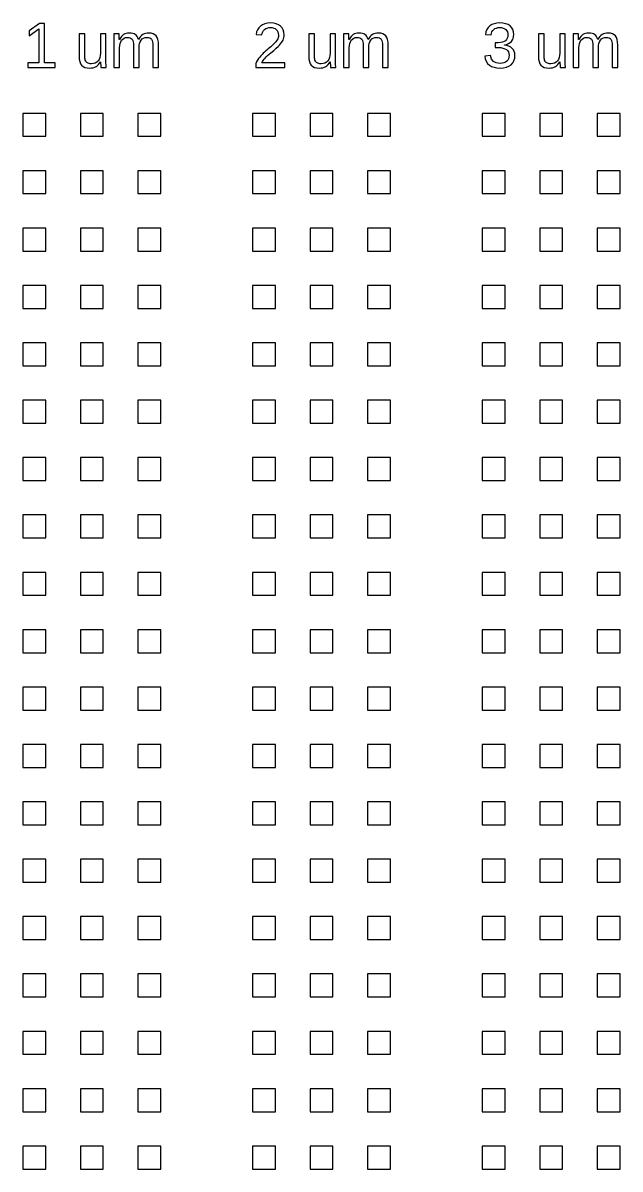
# Model space of a CAD drawing. Extents: x -5117 to 5117, y -2981 to 8396.
# Drawn here: x 95 to 1333, y 5588 to 7965 of the extents above; entities that cross this region are included whole.
import ezdxf

# ---------------------------------------------------------------- set-up
doc = ezdxf.new("R2010")
doc.units = 0
doc.layers.get('0').update_dxf_attribs({"linetype": 'CONTINUOUS'})

msp = doc.modelspace()

# ---------------------------------------------------------------- linework, layer by layer
at = {"color": 7}
for points in [[(638.128227, 7882.696286), (590.670557, 7882.696286), (591.791604, 7884.981223), (593.21969, 7887.313763), (594.954814, 7889.670105), (596.996977, 7892.097851), (599.38188, 7894.597001), (602.147606, 7897.262761), (605.289395, 7900.071329), (608.814387, 7903.046508), (615.017039, 7908.163816), (620.129586, 7912.56708), (624.152028, 7916.280103), (627.086744, 7919.255282), (629.328839, 7921.849638), (631.275796, 7924.467795), (632.927615, 7927.085952), (634.286677, 7929.704109), (635.34584, 7932.322267), (636.102726, 7934.940424), (636.554953, 7937.582382), (636.707282, 7940.224341), (636.245534, 7945.86528), (634.857911, 7950.815977), (632.549172, 7955.076433), (629.314558, 7958.670449), (625.220712, 7961.502819), (620.331899, 7963.525941), (614.645737, 7964.739814), (608.166988, 7965.144438), (602.188069, 7964.739814), (596.780384, 7963.525941), (591.939173, 7961.526621), (587.666817, 7958.69425), (584.096602, 7955.19544), (581.364198, 7951.125396), (579.464844, 7946.507919), (578.40092, 7941.319207), (590.282594, 7940.224341), (590.949034, 7943.675548), (592.115304, 7946.69833), (593.774263, 7949.340289), (595.930673, 7951.553822), (598.501227, 7953.315127), (601.395481, 7954.576603), (604.618195, 7955.338249), (608.166988, 7955.600065), (611.86097, 7955.338249), (615.124146, 7954.552802), (617.961276, 7953.267525), (620.369981, 7951.458616), (622.293136, 7949.19748), (623.664099, 7946.484117), (624.487628, 7943.36613), (624.761345, 7939.843518), (624.601875, 7937.130155), (624.123466, 7934.583402), (623.326118, 7932.155657), (622.212211, 7929.894521), (620.836489, 7927.728591), (619.265594, 7925.610263), (617.494768, 7923.539539), (615.52877, 7921.492616), (613.400922, 7919.493296), (611.146927, 7917.493976), (608.766784, 7915.494656), (606.262874, 7913.495336), (603.689939, 7911.448413), (601.105104, 7909.330086), (598.508368, 7907.116553), (595.899731, 7904.807814), (593.314896, 7902.40387), (590.789564, 7899.857117), (588.326116, 7897.167555), (585.924552, 7894.358986), (583.641995, 7891.360006), (581.540329, 7888.123012), (579.621933, 7884.695606), (577.884429, 7881.030186), (577.884429, 7872.818693), (638.128227, 7872.818693)], [(1091.128936, 7871.961841), (1097.272085, 7873.247118), (1102.558382, 7875.413048), (1106.987828, 7878.43583), (1110.491399, 7882.244059), (1112.992929, 7886.76633), (1114.494799, 7892.002645), (1114.994629, 7897.929201), (1114.639988, 7902.118252), (1113.576064, 7905.90268), (1111.800477, 7909.330086), (1109.313228, 7912.40047), (1106.19048, 7914.971024), (1102.501259, 7916.994146), (1098.247943, 7918.39843), (1093.430534, 7919.255282), (1093.430534, 7919.493296), (1097.802857, 7920.683367), (1101.620606, 7922.325666), (1104.888542, 7924.39639), (1107.601905, 7926.895541), (1109.734513, 7929.823116), (1111.257805, 7933.155317), (1112.17178, 7936.915942), (1112.476438, 7941.057391), (1112.002789, 7946.436514), (1110.579464, 7951.172999), (1108.208842, 7955.290646), (1104.890922, 7958.789456), (1100.716151, 7961.574223), (1095.777355, 7963.573544), (1090.076912, 7964.763615), (1083.614824, 7965.144438), (1077.635905, 7964.763615), (1072.22584, 7963.597345), (1067.38701, 7961.621826), (1063.114653, 7958.884662), (1059.544439, 7955.457256), (1056.812035, 7951.387212), (1054.91268, 7946.722131), (1053.848757, 7941.462015), (1065.535258, 7940.557561), (1066.170757, 7943.937364), (1067.303705, 7946.912543), (1068.931722, 7949.483097), (1071.05719, 7951.649027), (1073.613464, 7953.386532), (1076.536279, 7954.600405), (1079.828017, 7955.338249), (1083.486297, 7955.600065), (1087.453995, 7955.338249), (1090.902822, 7954.529), (1093.830398, 7953.219922), (1096.239103, 7951.36341), (1098.117035, 7949.054672), (1099.459436, 7946.36511), (1100.263924, 7943.294726), (1100.53288, 7939.843518), (1100.204421, 7936.36851), (1099.216661, 7933.274324), (1097.571983, 7930.608564), (1095.270384, 7928.323626), (1092.36899, 7926.490916), (1088.934444, 7925.181838), (1084.961985, 7924.420192), (1080.451614, 7924.158376), (1074.122814, 7924.158376), (1074.122814, 7914.06657), (1080.70867, 7914.06657), (1085.783135, 7913.828556), (1090.224481, 7913.043109), (1094.03271, 7911.73403), (1097.207821, 7909.925121), (1099.706971, 7907.616383), (1101.492078, 7904.926821), (1102.563142, 7901.832635), (1102.920164, 7898.333825), (1102.608365, 7894.335185), (1101.670589, 7890.860176), (1100.106835, 7887.908799), (1097.917103, 7885.481053), (1095.179939, 7883.576939), (1091.969126, 7882.220257), (1088.287045, 7881.411009), (1084.131315, 7881.149193), (1076.331587, 7882.148853), (1070.426452, 7885.195436), (1066.420672, 7890.217538), (1064.309485, 7897.286562), (1052.299283, 7896.191696), (1053.491735, 7890.455552), (1055.519617, 7885.481053), (1058.382929, 7881.244399), (1062.081671, 7877.76939), (1066.546819, 7875.032226), (1071.709349, 7873.080508), (1077.571641, 7871.914238), (1084.131315, 7871.533415)], [(162.292666, 7882.696286), (140.145673, 7882.696286), (140.145673, 7963.787756), (129.427176, 7963.787756), (107.925678, 7949.007069), (107.925678, 7938.03461), (128.458696, 7952.69629), (128.458696, 7882.696286), (105.278483, 7882.696286), (105.278483, 7872.818693), (162.292666, 7872.818693)], [(237.38094, 7871.723827), (240.808584, 7872.27126), (243.91943, 7873.223317), (246.708958, 7874.532396), (249.260471, 7876.293701), (251.657275, 7878.578639), (253.894609, 7881.411009), (255.974854, 7884.76701), (256.167646, 7884.76701), (256.23191, 7882.410669), (256.289033, 7880.482753), (256.343777, 7878.93566), (256.39376, 7877.816993), (256.441362, 7876.93634), (256.481825, 7876.079488), (256.522287, 7875.294041), (256.555609, 7874.556197), (256.588931, 7873.913558), (256.619873, 7873.413728), (256.653195, 7873.056707), (256.684137, 7872.818693), (267.661356, 7872.818693), (267.492366, 7874.77041), (267.370979, 7877.912199), (267.297194, 7882.220257), (267.273393, 7887.742189), (267.273393, 7942.675888), (255.651155, 7942.675888), (255.651155, 7902.189657), (255.348877, 7897.381768), (254.442042, 7893.121312), (252.928271, 7889.408289), (250.809944, 7886.242699), (248.165605, 7883.743549), (245.07856, 7881.93464), (241.546428, 7880.863576), (237.572541, 7880.506554), (234.872745, 7880.60176), (232.519974, 7880.911179), (230.514227, 7881.43481), (228.855744, 7882.172654), (227.471452, 7883.148513), (226.288997, 7884.386187), (225.308379, 7885.909479), (224.529596, 7887.670785), (223.936226, 7889.76531), (223.512561, 7892.264461), (223.258361, 7895.120632), (223.173628, 7898.381428), (223.173628, 7942.675888), (211.48665, 7942.675888), (211.48665, 7896.120292), (211.819632, 7890.003325), (212.81834, 7884.814613), (214.483012, 7880.554157), (216.813648, 7877.245759), (219.862373, 7874.746608), (223.682265, 7872.961501), (228.272609, 7871.890437), (233.633881, 7871.533415)], [(295.442385, 7913.304924), (295.713721, 7918.184217), (296.52297, 7922.468475), (297.874891, 7926.181498), (299.769485, 7929.323286), (302.125826, 7931.798635), (304.870131, 7933.583742), (308.000019, 7934.654807), (311.520251, 7934.988027), (314.857211, 7934.750012), (317.637218, 7934.035969), (319.860272, 7932.822097), (321.528752, 7931.132195), (322.742625, 7928.799655), (323.611377, 7925.681668), (324.130248, 7921.778233), (324.303998, 7917.113153), (324.303998, 7872.818693), (335.797709, 7872.818693), (335.797709, 7913.304924), (336.061905, 7918.208019), (336.854492, 7922.516078), (338.177852, 7926.229101), (340.027223, 7929.347088), (342.352622, 7931.822437), (345.104068, 7933.583742), (348.276798, 7934.654807), (351.875574, 7934.988027), (355.212535, 7934.750012), (357.992542, 7934.035969), (360.217976, 7932.822097), (361.884076, 7931.132195), (363.097948, 7928.799655), (363.966701, 7925.681668), (364.485572, 7921.778233), (364.659322, 7917.113153), (364.659322, 7872.818693), (376.153033, 7872.818693), (376.153033, 7919.374289), (375.853135, 7925.467455), (374.95106, 7930.632365), (373.44681, 7934.892821), (371.342764, 7938.225021), (368.577038, 7940.747973), (365.087748, 7942.53308), (360.877275, 7943.604144), (355.943239, 7943.984967), (352.430148, 7943.770754), (349.188393, 7943.19952), (346.215594, 7942.223661), (343.514132, 7940.86698), (341.041164, 7939.081873), (338.760987, 7936.796935), (336.666461, 7934.012168), (334.764727, 7930.727571), (334.571935, 7930.727571), (333.49135, 7933.964565), (332.060884, 7936.70173), (330.278157, 7938.986667), (328.145549, 7940.819377), (325.629738, 7942.19986), (322.697402, 7943.175718), (319.350921, 7943.770754), (315.587915, 7943.984967), (312.234293, 7943.794556), (309.147248, 7943.247123), (306.326779, 7942.342668), (303.770505, 7941.057391), (301.418924, 7939.343688), (299.203011, 7937.03495), (297.125146, 7934.178778), (295.182949, 7930.727571), (294.990158, 7930.727571), (294.928274, 7933.083912), (294.86877, 7935.011828), (294.814027, 7936.558921), (294.764044, 7937.677588), (294.718821, 7938.582043), (294.675979, 7939.415093), (294.637897, 7940.20054), (294.602194, 7940.938384), (294.571253, 7941.581023), (294.537931, 7942.080853), (294.506989, 7942.461676), (294.473667, 7942.675888), (283.496447, 7942.675888), (283.665438, 7940.724171), (283.786825, 7937.606184), (283.860609, 7933.274324), (283.884411, 7927.776193), (283.884411, 7872.818693), (295.442385, 7872.818693)], [(713.409769, 7871.723827), (716.837175, 7872.27126), (719.948022, 7873.223317), (722.737549, 7874.532396), (725.289063, 7876.293701), (727.685866, 7878.578639), (729.923201, 7881.411009), (732.003446, 7884.76701), (732.196237, 7884.76701), (732.260501, 7882.410669), (732.317625, 7880.482753), (732.372368, 7878.93566), (732.422351, 7877.816993), (732.469954, 7876.93634), (732.510416, 7876.079488), (732.550879, 7875.294041), (732.584201, 7874.556197), (732.617523, 7873.913558), (732.648465, 7873.413728), (732.681787, 7873.056707), (732.712728, 7872.818693), (743.689948, 7872.818693), (743.520958, 7874.77041), (743.39957, 7877.912199), (743.325786, 7882.220257), (743.301984, 7887.742189), (743.301984, 7942.675888), (731.679746, 7942.675888), (731.679746, 7902.189657), (731.377468, 7897.381768), (730.470634, 7893.121312), (728.956863, 7889.408289), (726.838536, 7886.242699), (724.194197, 7883.743549), (721.107151, 7881.93464), (717.575019, 7880.863576), (713.60018, 7880.506554), (710.901098, 7880.60176), (708.549517, 7880.911179), (706.543057, 7881.43481), (704.884097, 7882.172654), (703.501234, 7883.148513), (702.318303, 7884.386187), (701.337684, 7885.909479), (700.556997, 7887.670785), (699.964341, 7889.76531), (699.540676, 7892.264461), (699.286001, 7895.120632), (699.202696, 7898.381428), (699.202696, 7942.675888), (687.516194, 7942.675888), (687.516194, 7896.120292), (687.847034, 7890.003325), (688.846694, 7884.814613), (690.512794, 7880.554157), (692.842954, 7877.245759), (695.891917, 7874.746608), (699.709666, 7872.961501), (704.300962, 7871.890437), (709.663424, 7871.533415)], [(771.470976, 7913.304924), (771.742313, 7918.184217), (772.551561, 7922.468475), (773.903482, 7926.181498), (775.798076, 7929.323286), (778.154418, 7931.798635), (780.898723, 7933.583742), (784.028611, 7934.654807), (787.548842, 7934.988027), (790.885802, 7934.750012), (793.665809, 7934.035969), (795.888863, 7932.822097), (797.557343, 7931.132195), (798.771216, 7928.799655), (799.639968, 7925.681668), (800.158839, 7921.778233), (800.33259, 7917.113153), (800.33259, 7872.818693), (811.8263, 7872.818693), (811.8263, 7913.304924), (812.090496, 7918.208019), (812.883084, 7922.516078), (814.206443, 7926.229101), (816.055814, 7929.347088), (818.381214, 7931.822437), (821.132659, 7933.583742), (824.30539, 7934.654807), (827.904166, 7934.988027), (831.241126, 7934.750012), (834.021133, 7934.035969), (836.246567, 7932.822097), (837.912667, 7931.132195), (839.12654, 7928.799655), (839.995292, 7925.681668), (840.514163, 7921.778233), (840.687914, 7917.113153), (840.687914, 7872.818693), (852.181624, 7872.818693), (852.181624, 7919.374289), (851.881726, 7925.467455), (850.979652, 7930.632365), (849.475401, 7934.892821), (847.371355, 7938.225021), (844.605629, 7940.747973), (841.116339, 7942.53308), (836.905866, 7943.604144), (831.97183, 7943.984967), (828.458739, 7943.770754), (825.216984, 7943.19952), (822.244186, 7942.223661), (819.542724, 7940.86698), (817.069755, 7939.081873), (814.789578, 7936.796935), (812.695052, 7934.012168), (810.793318, 7930.727571), (810.600526, 7930.727571), (809.519942, 7933.964565), (808.089476, 7936.70173), (806.306749, 7938.986667), (804.174141, 7940.819377), (801.658329, 7942.19986), (798.725993, 7943.175718), (795.379512, 7943.770754), (791.616506, 7943.984967), (788.262885, 7943.794556), (785.175839, 7943.247123), (782.35537, 7942.342668), (779.799096, 7941.057391), (777.447515, 7939.343688), (775.231602, 7937.03495), (773.153737, 7934.178778), (771.211541, 7930.727571), (771.018749, 7930.727571), (770.956865, 7933.083912), (770.897362, 7935.011828), (770.842619, 7936.558921), (770.792636, 7937.677588), (770.747413, 7938.582043), (770.70457, 7939.415093), (770.666488, 7940.20054), (770.630786, 7940.938384), (770.599844, 7941.581023), (770.566522, 7942.080853), (770.53558, 7942.461676), (770.502258, 7942.675888), (759.525039, 7942.675888), (759.694029, 7940.724171), (759.815416, 7937.606184), (759.889201, 7933.274324), (759.913002, 7927.776193), (759.913002, 7872.818693), (771.470976, 7872.818693)], [(1189.43836, 7871.723827), (1192.865766, 7872.27126), (1195.976613, 7873.223317), (1198.766141, 7874.532396), (1201.317654, 7876.293701), (1203.714458, 7878.578639), (1205.951792, 7881.411009), (1208.032037, 7884.76701), (1208.224829, 7884.76701), (1208.289093, 7882.410669), (1208.346216, 7880.482753), (1208.400959, 7878.93566), (1208.450942, 7877.816993), (1208.498545, 7876.93634), (1208.539008, 7876.079488), (1208.57947, 7875.294041), (1208.612792, 7874.556197), (1208.646114, 7873.913558), (1208.677056, 7873.413728), (1208.710378, 7873.056707), (1208.74132, 7872.818693), (1219.718539, 7872.818693), (1219.549549, 7874.77041), (1219.428162, 7877.912199), (1219.354377, 7882.220257), (1219.330576, 7887.742189), (1219.330576, 7942.675888), (1207.708338, 7942.675888), (1207.708338, 7902.189657), (1207.40606, 7897.381768), (1206.499225, 7893.121312), (1204.985454, 7889.408289), (1202.867127, 7886.242699), (1200.222788, 7883.743549), (1197.135743, 7881.93464), (1193.603611, 7880.863576), (1189.628772, 7880.506554), (1186.92969, 7880.60176), (1184.578108, 7880.911179), (1182.571648, 7881.43481), (1180.912688, 7882.172654), (1179.529825, 7883.148513), (1178.346894, 7884.386187), (1177.366275, 7885.909479), (1176.585588, 7887.670785), (1175.992933, 7889.76531), (1175.569267, 7892.264461), (1175.314592, 7895.120632), (1175.231287, 7898.381428), (1175.231287, 7942.675888), (1163.544785, 7942.675888), (1163.544785, 7896.120292), (1163.875625, 7890.003325), (1164.875285, 7884.814613), (1166.541385, 7880.554157), (1168.871545, 7877.245759), (1171.920508, 7874.746608), (1175.738257, 7872.961501), (1180.329553, 7871.890437), (1185.692015, 7871.533415)], [(1247.499568, 7913.304924), (1247.770904, 7918.184217), (1248.580153, 7922.468475), (1249.932074, 7926.181498), (1251.826668, 7929.323286), (1254.183009, 7931.798635), (1256.927314, 7933.583742), (1260.057202, 7934.654807), (1263.577433, 7934.988027), (1266.914394, 7934.750012), (1269.694401, 7934.035969), (1271.917454, 7932.822097), (1273.585934, 7931.132195), (1274.799807, 7928.799655), (1275.66856, 7925.681668), (1276.187431, 7921.778233), (1276.361181, 7917.113153), (1276.361181, 7872.818693), (1287.854891, 7872.818693), (1287.854891, 7913.304924), (1288.119087, 7918.208019), (1288.911675, 7922.516078), (1290.235034, 7926.229101), (1292.084406, 7929.347088), (1294.409805, 7931.822437), (1297.16125, 7933.583742), (1300.333981, 7934.654807), (1303.932757, 7934.988027), (1307.269718, 7934.750012), (1310.049725, 7934.035969), (1312.275158, 7932.822097), (1313.941258, 7931.132195), (1315.155131, 7928.799655), (1316.023883, 7925.681668), (1316.542755, 7921.778233), (1316.716505, 7917.113153), (1316.716505, 7872.818693), (1328.210215, 7872.818693), (1328.210215, 7919.374289), (1327.910317, 7925.467455), (1327.008243, 7930.632365), (1325.503993, 7934.892821), (1323.399946, 7938.225021), (1320.63422, 7940.747973), (1317.144931, 7942.53308), (1312.934458, 7943.604144), (1308.000421, 7943.984967), (1304.48733, 7943.770754), (1301.245576, 7943.19952), (1298.272777, 7942.223661), (1295.571315, 7940.86698), (1293.098346, 7939.081873), (1290.818169, 7936.796935), (1288.723644, 7934.012168), (1286.821909, 7930.727571), (1286.629118, 7930.727571), (1285.548533, 7933.964565), (1284.118067, 7936.70173), (1282.33534, 7938.986667), (1280.202732, 7940.819377), (1277.686921, 7942.19986), (1274.754585, 7943.175718), (1271.408104, 7943.770754), (1267.645098, 7943.984967), (1264.291476, 7943.794556), (1261.204431, 7943.247123), (1258.383961, 7942.342668), (1255.827688, 7941.057391), (1253.476107, 7939.343688), (1251.260194, 7937.03495), (1249.182329, 7934.178778), (1247.240132, 7930.727571), (1247.04734, 7930.727571), (1246.985457, 7933.083912), (1246.925953, 7935.011828), (1246.87121, 7936.558921), (1246.821227, 7937.677588), (1246.776004, 7938.582043), (1246.733162, 7939.415093), (1246.695079, 7940.20054), (1246.659377, 7940.938384), (1246.628435, 7941.581023), (1246.595113, 7942.080853), (1246.564171, 7942.461676), (1246.530849, 7942.675888), (1235.55363, 7942.675888), (1235.72262, 7940.724171), (1235.844008, 7937.606184), (1235.917792, 7933.274324), (1235.941593, 7927.776193), (1235.941593, 7872.818693), (1247.499568, 7872.818693)], [(142.808577, 7777.612974), (95.205718, 7777.612974), (95.205718, 7730.010115), (142.808577, 7730.010115)], [(261.815725, 7777.612974), (214.212866, 7777.612974), (214.212866, 7730.010115), (261.815725, 7730.010115)], [(380.822873, 7777.612974), (333.220014, 7777.612974), (333.220014, 7730.010115), (380.822873, 7730.010115)], [(618.837169, 7777.612974), (571.23431, 7777.612974), (571.23431, 7730.010115), (618.837169, 7730.010115)], [(737.844317, 7777.612974), (690.241457, 7777.612974), (690.241457, 7730.010115), (737.844317, 7730.010115)], [(856.851464, 7777.612974), (809.248605, 7777.612974), (809.248605, 7730.010115), (856.851464, 7730.010115)], [(1094.86576, 7777.612974), (1047.262901, 7777.612974), (1047.262901, 7730.010115), (1094.86576, 7730.010115)], [(1213.872908, 7777.612974), (1166.270049, 7777.612974), (1166.270049, 7730.010115), (1213.872908, 7730.010115)], [(1332.880056, 7777.612974), (1285.277197, 7777.612974), (1285.277197, 7730.010115), (1332.880056, 7730.010115)], [(142.808577, 7658.605827), (95.205718, 7658.605827), (95.205718, 7611.002967), (142.808577, 7611.002967)], [(261.815725, 7658.605827), (214.212866, 7658.605827), (214.212866, 7611.002967), (261.815725, 7611.002967)], [(380.822873, 7658.605827), (333.220014, 7658.605827), (333.220014, 7611.002967), (380.822873, 7611.002967)], [(618.837169, 7658.605827), (571.23431, 7658.605827), (571.23431, 7611.002967), (618.837169, 7611.002967)], [(737.844317, 7658.605827), (690.241457, 7658.605827), (690.241457, 7611.002967), (737.844317, 7611.002967)], [(856.851464, 7658.605827), (809.248605, 7658.605827), (809.248605, 7611.002967), (856.851464, 7611.002967)], [(1094.86576, 7658.605827), (1047.262901, 7658.605827), (1047.262901, 7611.002967), (1094.86576, 7611.002967)], [(1213.872908, 7658.605827), (1166.270049, 7658.605827), (1166.270049, 7611.002967), (1213.872908, 7611.002967)], [(1332.880056, 7658.605827), (1285.277197, 7658.605827), (1285.277197, 7611.002967), (1332.880056, 7611.002967)], [(142.808577, 7539.598679), (95.205718, 7539.598679), (95.205718, 7491.99582), (142.808577, 7491.99582)], [(261.815725, 7539.598679), (214.212866, 7539.598679), (214.212866, 7491.99582), (261.815725, 7491.99582)], [(380.822873, 7539.598679), (333.220014, 7539.598679), (333.220014, 7491.99582), (380.822873, 7491.99582)], [(618.837169, 7539.598679), (571.23431, 7539.598679), (571.23431, 7491.99582), (618.837169, 7491.99582)], [(737.844317, 7539.598679), (690.241457, 7539.598679), (690.241457, 7491.99582), (737.844317, 7491.99582)], [(856.851464, 7539.598679), (809.248605, 7539.598679), (809.248605, 7491.99582), (856.851464, 7491.99582)], [(1094.86576, 7539.598679), (1047.262901, 7539.598679), (1047.262901, 7491.99582), (1094.86576, 7491.99582)], [(1213.872908, 7539.598679), (1166.270049, 7539.598679), (1166.270049, 7491.99582), (1213.872908, 7491.99582)], [(1332.880056, 7539.598679), (1285.277197, 7539.598679), (1285.277197, 7491.99582), (1332.880056, 7491.99582)], [(142.808577, 7420.591531), (95.205718, 7420.591531), (95.205718, 7372.988672), (142.808577, 7372.988672)], [(261.815725, 7420.591531), (214.212866, 7420.591531), (214.212866, 7372.988672), (261.815725, 7372.988672)], [(380.822873, 7420.591531), (333.220014, 7420.591531), (333.220014, 7372.988672), (380.822873, 7372.988672)], [(618.837169, 7420.591531), (571.23431, 7420.591531), (571.23431, 7372.988672), (618.837169, 7372.988672)], [(737.844317, 7420.591531), (690.241457, 7420.591531), (690.241457, 7372.988672), (737.844317, 7372.988672)], [(856.851464, 7420.591531), (809.248605, 7420.591531), (809.248605, 7372.988672), (856.851464, 7372.988672)], [(1094.86576, 7420.591531), (1047.262901, 7420.591531), (1047.262901, 7372.988672), (1094.86576, 7372.988672)], [(1213.872908, 7420.591531), (1166.270049, 7420.591531), (1166.270049, 7372.988672), (1213.872908, 7372.988672)], [(1332.880056, 7420.591531), (1285.277197, 7420.591531), (1285.277197, 7372.988672), (1332.880056, 7372.988672)], [(142.808577, 7301.584383), (95.205718, 7301.584383), (95.205718, 7253.981524), (142.808577, 7253.981524)], [(261.815725, 7301.584383), (214.212866, 7301.584383), (214.212866, 7253.981524), (261.815725, 7253.981524)], [(380.822873, 7301.584383), (333.220014, 7301.584383), (333.220014, 7253.981524), (380.822873, 7253.981524)], [(618.837169, 7301.584383), (571.23431, 7301.584383), (571.23431, 7253.981524), (618.837169, 7253.981524)], [(737.844317, 7301.584383), (690.241457, 7301.584383), (690.241457, 7253.981524), (737.844317, 7253.981524)], [(856.851464, 7301.584383), (809.248605, 7301.584383), (809.248605, 7253.981524), (856.851464, 7253.981524)], [(1094.86576, 7301.584383), (1047.262901, 7301.584383), (1047.262901, 7253.981524), (1094.86576, 7253.981524)], [(1213.872908, 7301.584383), (1166.270049, 7301.584383), (1166.270049, 7253.981524), (1213.872908, 7253.981524)], [(1332.880056, 7301.584383), (1285.277197, 7301.584383), (1285.277197, 7253.981524), (1332.880056, 7253.981524)], [(142.808577, 7182.577235), (95.205718, 7182.577235), (95.205718, 7134.974376), (142.808577, 7134.974376)], [(261.815725, 7182.577235), (214.212866, 7182.577235), (214.212866, 7134.974376), (261.815725, 7134.974376)], [(380.822873, 7182.577235), (333.220014, 7182.577235), (333.220014, 7134.974376), (380.822873, 7134.974376)], [(618.837169, 7182.577235), (571.23431, 7182.577235), (571.23431, 7134.974376), (618.837169, 7134.974376)], [(737.844317, 7182.577235), (690.241457, 7182.577235), (690.241457, 7134.974376), (737.844317, 7134.974376)], [(856.851464, 7182.577235), (809.248605, 7182.577235), (809.248605, 7134.974376), (856.851464, 7134.974376)], [(1094.86576, 7182.577235), (1047.262901, 7182.577235), (1047.262901, 7134.974376), (1094.86576, 7134.974376)], [(1213.872908, 7182.577235), (1166.270049, 7182.577235), (1166.270049, 7134.974376), (1213.872908, 7134.974376)], [(1332.880056, 7182.577235), (1285.277197, 7182.577235), (1285.277197, 7134.974376), (1332.880056, 7134.974376)], [(142.808577, 7063.570087), (95.205718, 7063.570087), (95.205718, 7015.967228), (142.808577, 7015.967228)], [(261.815725, 7063.570087), (214.212866, 7063.570087), (214.212866, 7015.967228), (261.815725, 7015.967228)], [(380.822873, 7063.570087), (333.220014, 7063.570087), (333.220014, 7015.967228), (380.822873, 7015.967228)], [(618.837169, 7063.570087), (571.23431, 7063.570087), (571.23431, 7015.967228), (618.837169, 7015.967228)], [(737.844317, 7063.570087), (690.241457, 7063.570087), (690.241457, 7015.967228), (737.844317, 7015.967228)], [(856.851464, 7063.570087), (809.248605, 7063.570087), (809.248605, 7015.967228), (856.851464, 7015.967228)], [(1094.86576, 7063.570087), (1047.262901, 7063.570087), (1047.262901, 7015.967228), (1094.86576, 7015.967228)], [(1213.872908, 7063.570087), (1166.270049, 7063.570087), (1166.270049, 7015.967228), (1213.872908, 7015.967228)], [(1332.880056, 7063.570087), (1285.277197, 7063.570087), (1285.277197, 7015.967228), (1332.880056, 7015.967228)], [(142.808577, 6944.562939), (95.205718, 6944.562939), (95.205718, 6896.96008), (142.808577, 6896.96008)], [(261.815725, 6944.562939), (214.212866, 6944.562939), (214.212866, 6896.96008), (261.815725, 6896.96008)], [(380.822873, 6944.562939), (333.220014, 6944.562939), (333.220014, 6896.96008), (380.822873, 6896.96008)], [(618.837169, 6944.562939), (571.23431, 6944.562939), (571.23431, 6896.96008), (618.837169, 6896.96008)], [(737.844317, 6944.562939), (690.241457, 6944.562939), (690.241457, 6896.96008), (737.844317, 6896.96008)], [(856.851464, 6944.562939), (809.248605, 6944.562939), (809.248605, 6896.96008), (856.851464, 6896.96008)], [(1094.86576, 6944.562939), (1047.262901, 6944.562939), (1047.262901, 6896.96008), (1094.86576, 6896.96008)], [(1213.872908, 6944.562939), (1166.270049, 6944.562939), (1166.270049, 6896.96008), (1213.872908, 6896.96008)], [(1332.880056, 6944.562939), (1285.277197, 6944.562939), (1285.277197, 6896.96008), (1332.880056, 6896.96008)], [(142.808577, 6825.555792), (95.205718, 6825.555792), (95.205718, 6777.952933), (142.808577, 6777.952933)], [(261.815725, 6825.555792), (214.212866, 6825.555792), (214.212866, 6777.952933), (261.815725, 6777.952933)], [(380.822873, 6825.555792), (333.220014, 6825.555792), (333.220014, 6777.952933), (380.822873, 6777.952933)], [(618.837169, 6825.555792), (571.23431, 6825.555792), (571.23431, 6777.952933), (618.837169, 6777.952933)], [(737.844317, 6825.555792), (690.241457, 6825.555792), (690.241457, 6777.952933), (737.844317, 6777.952933)], [(856.851464, 6825.555792), (809.248605, 6825.555792), (809.248605, 6777.952933), (856.851464, 6777.952933)], [(1094.86576, 6825.555792), (1047.262901, 6825.555792), (1047.262901, 6777.952933), (1094.86576, 6777.952933)], [(1213.872908, 6825.555792), (1166.270049, 6825.555792), (1166.270049, 6777.952933), (1213.872908, 6777.952933)], [(1332.880056, 6825.555792), (1285.277197, 6825.555792), (1285.277197, 6777.952933), (1332.880056, 6777.952933)], [(142.808577, 6706.548644), (95.205718, 6706.548644), (95.205718, 6658.945785), (142.808577, 6658.945785)], [(261.815725, 6706.548644), (214.212866, 6706.548644), (214.212866, 6658.945785), (261.815725, 6658.945785)], [(380.822873, 6706.548644), (333.220014, 6706.548644), (333.220014, 6658.945785), (380.822873, 6658.945785)], [(618.837169, 6706.548644), (571.23431, 6706.548644), (571.23431, 6658.945785), (618.837169, 6658.945785)], [(737.844317, 6706.548644), (690.241457, 6706.548644), (690.241457, 6658.945785), (737.844317, 6658.945785)], [(856.851464, 6706.548644), (809.248605, 6706.548644), (809.248605, 6658.945785), (856.851464, 6658.945785)], [(1094.86576, 6706.548644), (1047.262901, 6706.548644), (1047.262901, 6658.945785), (1094.86576, 6658.945785)], [(1213.872908, 6706.548644), (1166.270049, 6706.548644), (1166.270049, 6658.945785), (1213.872908, 6658.945785)], [(1332.880056, 6706.548644), (1285.277197, 6706.548644), (1285.277197, 6658.945785), (1332.880056, 6658.945785)], [(142.808577, 6587.541496), (95.205718, 6587.541496), (95.205718, 6539.938637), (142.808577, 6539.938637)], [(261.815725, 6587.541496), (214.212866, 6587.541496), (214.212866, 6539.938637), (261.815725, 6539.938637)], [(380.822873, 6587.541496), (333.220014, 6587.541496), (333.220014, 6539.938637), (380.822873, 6539.938637)], [(618.837169, 6587.541496), (571.23431, 6587.541496), (571.23431, 6539.938637), (618.837169, 6539.938637)], [(737.844317, 6587.541496), (690.241457, 6587.541496), (690.241457, 6539.938637), (737.844317, 6539.938637)], [(856.851464, 6587.541496), (809.248605, 6587.541496), (809.248605, 6539.938637), (856.851464, 6539.938637)], [(1094.86576, 6587.541496), (1047.262901, 6587.541496), (1047.262901, 6539.938637), (1094.86576, 6539.938637)], [(1213.872908, 6587.541496), (1166.270049, 6587.541496), (1166.270049, 6539.938637), (1213.872908, 6539.938637)], [(1332.880056, 6587.541496), (1285.277197, 6587.541496), (1285.277197, 6539.938637), (1332.880056, 6539.938637)], [(142.808577, 6468.534348), (95.205718, 6468.534348), (95.205718, 6420.931489), (142.808577, 6420.931489)], [(261.815725, 6468.534348), (214.212866, 6468.534348), (214.212866, 6420.931489), (261.815725, 6420.931489)], [(380.822873, 6468.534348), (333.220014, 6468.534348), (333.220014, 6420.931489), (380.822873, 6420.931489)], [(618.837169, 6468.534348), (571.23431, 6468.534348), (571.23431, 6420.931489), (618.837169, 6420.931489)], [(737.844317, 6468.534348), (690.241457, 6468.534348), (690.241457, 6420.931489), (737.844317, 6420.931489)], [(856.851464, 6468.534348), (809.248605, 6468.534348), (809.248605, 6420.931489), (856.851464, 6420.931489)], [(1094.86576, 6468.534348), (1047.262901, 6468.534348), (1047.262901, 6420.931489), (1094.86576, 6420.931489)], [(1213.872908, 6468.534348), (1166.270049, 6468.534348), (1166.270049, 6420.931489), (1213.872908, 6420.931489)], [(1332.880056, 6468.534348), (1285.277197, 6468.534348), (1285.277197, 6420.931489), (1332.880056, 6420.931489)], [(142.808577, 6349.5272), (95.205718, 6349.5272), (95.205718, 6301.924341), (142.808577, 6301.924341)], [(261.815725, 6349.5272), (214.212866, 6349.5272), (214.212866, 6301.924341), (261.815725, 6301.924341)], [(380.822873, 6349.5272), (333.220014, 6349.5272), (333.220014, 6301.924341), (380.822873, 6301.924341)], [(618.837169, 6349.5272), (571.23431, 6349.5272), (571.23431, 6301.924341), (618.837169, 6301.924341)], [(737.844317, 6349.5272), (690.241457, 6349.5272), (690.241457, 6301.924341), (737.844317, 6301.924341)], [(856.851464, 6349.5272), (809.248605, 6349.5272), (809.248605, 6301.924341), (856.851464, 6301.924341)], [(1094.86576, 6349.5272), (1047.262901, 6349.5272), (1047.262901, 6301.924341), (1094.86576, 6301.924341)], [(1213.872908, 6349.5272), (1166.270049, 6349.5272), (1166.270049, 6301.924341), (1213.872908, 6301.924341)], [(1332.880056, 6349.5272), (1285.277197, 6349.5272), (1285.277197, 6301.924341), (1332.880056, 6301.924341)], [(142.808577, 6230.520052), (95.205718, 6230.520052), (95.205718, 6182.917193), (142.808577, 6182.917193)], [(261.815725, 6230.520052), (214.212866, 6230.520052), (214.212866, 6182.917193), (261.815725, 6182.917193)], [(380.822873, 6230.520052), (333.220014, 6230.520052), (333.220014, 6182.917193), (380.822873, 6182.917193)], [(618.837169, 6230.520052), (571.23431, 6230.520052), (571.23431, 6182.917193), (618.837169, 6182.917193)], [(737.844317, 6230.520052), (690.241457, 6230.520052), (690.241457, 6182.917193), (737.844317, 6182.917193)], [(856.851464, 6230.520052), (809.248605, 6230.520052), (809.248605, 6182.917193), (856.851464, 6182.917193)], [(1094.86576, 6230.520052), (1047.262901, 6230.520052), (1047.262901, 6182.917193), (1094.86576, 6182.917193)], [(1213.872908, 6230.520052), (1166.270049, 6230.520052), (1166.270049, 6182.917193), (1213.872908, 6182.917193)], [(1332.880056, 6230.520052), (1285.277197, 6230.520052), (1285.277197, 6182.917193), (1332.880056, 6182.917193)], [(142.808577, 6111.512905), (95.205718, 6111.512905), (95.205718, 6063.910045), (142.808577, 6063.910045)], [(261.815725, 6111.512905), (214.212866, 6111.512905), (214.212866, 6063.910045), (261.815725, 6063.910045)], [(380.822873, 6111.512905), (333.220014, 6111.512905), (333.220014, 6063.910045), (380.822873, 6063.910045)], [(618.837169, 6111.512905), (571.23431, 6111.512905), (571.23431, 6063.910045), (618.837169, 6063.910045)], [(737.844317, 6111.512905), (690.241457, 6111.512905), (690.241457, 6063.910045), (737.844317, 6063.910045)], [(856.851464, 6111.512905), (809.248605, 6111.512905), (809.248605, 6063.910045), (856.851464, 6063.910045)], [(1094.86576, 6111.512905), (1047.262901, 6111.512905), (1047.262901, 6063.910045), (1094.86576, 6063.910045)], [(1213.872908, 6111.512905), (1166.270049, 6111.512905), (1166.270049, 6063.910045), (1213.872908, 6063.910045)], [(1332.880056, 6111.512905), (1285.277197, 6111.512905), (1285.277197, 6063.910045), (1332.880056, 6063.910045)], [(142.808577, 5992.505757), (95.205718, 5992.505757), (95.205718, 5944.902898), (142.808577, 5944.902898)], [(261.815725, 5992.505757), (214.212866, 5992.505757), (214.212866, 5944.902898), (261.815725, 5944.902898)], [(380.822873, 5992.505757), (333.220014, 5992.505757), (333.220014, 5944.902898), (380.822873, 5944.902898)], [(618.837169, 5992.505757), (571.23431, 5992.505757), (571.23431, 5944.902898), (618.837169, 5944.902898)], [(737.844317, 5992.505757), (690.241457, 5992.505757), (690.241457, 5944.902898), (737.844317, 5944.902898)], [(856.851464, 5992.505757), (809.248605, 5992.505757), (809.248605, 5944.902898), (856.851464, 5944.902898)], [(1094.86576, 5992.505757), (1047.262901, 5992.505757), (1047.262901, 5944.902898), (1094.86576, 5944.902898)], [(1213.872908, 5992.505757), (1166.270049, 5992.505757), (1166.270049, 5944.902898), (1213.872908, 5944.902898)], [(1332.880056, 5992.505757), (1285.277197, 5992.505757), (1285.277197, 5944.902898), (1332.880056, 5944.902898)], [(142.808577, 5873.498609), (95.205718, 5873.498609), (95.205718, 5825.89575), (142.808577, 5825.89575)], [(261.815725, 5873.498609), (214.212866, 5873.498609), (214.212866, 5825.89575), (261.815725, 5825.89575)], [(380.822873, 5873.498609), (333.220014, 5873.498609), (333.220014, 5825.89575), (380.822873, 5825.89575)], [(618.837169, 5873.498609), (571.23431, 5873.498609), (571.23431, 5825.89575), (618.837169, 5825.89575)], [(737.844317, 5873.498609), (690.241457, 5873.498609), (690.241457, 5825.89575), (737.844317, 5825.89575)], [(856.851464, 5873.498609), (809.248605, 5873.498609), (809.248605, 5825.89575), (856.851464, 5825.89575)], [(1094.86576, 5873.498609), (1047.262901, 5873.498609), (1047.262901, 5825.89575), (1094.86576, 5825.89575)], [(1213.872908, 5873.498609), (1166.270049, 5873.498609), (1166.270049, 5825.89575), (1213.872908, 5825.89575)], [(1332.880056, 5873.498609), (1285.277197, 5873.498609), (1285.277197, 5825.89575), (1332.880056, 5825.89575)], [(142.808577, 5754.491461), (95.205718, 5754.491461), (95.205718, 5706.888602), (142.808577, 5706.888602)], [(261.815725, 5754.491461), (214.212866, 5754.491461), (214.212866, 5706.888602), (261.815725, 5706.888602)], [(380.822873, 5754.491461), (333.220014, 5754.491461), (333.220014, 5706.888602), (380.822873, 5706.888602)], [(618.837169, 5754.491461), (571.23431, 5754.491461), (571.23431, 5706.888602), (618.837169, 5706.888602)], [(737.844317, 5754.491461), (690.241457, 5754.491461), (690.241457, 5706.888602), (737.844317, 5706.888602)], [(856.851464, 5754.491461), (809.248605, 5754.491461), (809.248605, 5706.888602), (856.851464, 5706.888602)], [(1094.86576, 5754.491461), (1047.262901, 5754.491461), (1047.262901, 5706.888602), (1094.86576, 5706.888602)], [(1213.872908, 5754.491461), (1166.270049, 5754.491461), (1166.270049, 5706.888602), (1213.872908, 5706.888602)], [(1332.880056, 5754.491461), (1285.277197, 5754.491461), (1285.277197, 5706.888602), (1332.880056, 5706.888602)], [(142.808577, 5635.484313), (95.205718, 5635.484313), (95.205718, 5587.881454), (142.808577, 5587.881454)], [(261.815725, 5635.484313), (214.212866, 5635.484313), (214.212866, 5587.881454), (261.815725, 5587.881454)], [(380.822873, 5635.484313), (333.220014, 5635.484313), (333.220014, 5587.881454), (380.822873, 5587.881454)], [(618.837169, 5635.484313), (571.23431, 5635.484313), (571.23431, 5587.881454), (618.837169, 5587.881454)], [(737.844317, 5635.484313), (690.241457, 5635.484313), (690.241457, 5587.881454), (737.844317, 5587.881454)], [(856.851464, 5635.484313), (809.248605, 5635.484313), (809.248605, 5587.881454), (856.851464, 5587.881454)], [(1094.86576, 5635.484313), (1047.262901, 5635.484313), (1047.262901, 5587.881454), (1094.86576, 5587.881454)], [(1213.872908, 5635.484313), (1166.270049, 5635.484313), (1166.270049, 5587.881454), (1213.872908, 5587.881454)], [(1332.880056, 5635.484313), (1285.277197, 5635.484313), (1285.277197, 5587.881454), (1332.880056, 5587.881454)]]:
    msp.add_lwpolyline(points, close=True, dxfattribs=at)

doc.saveas('drawing.dxf')
